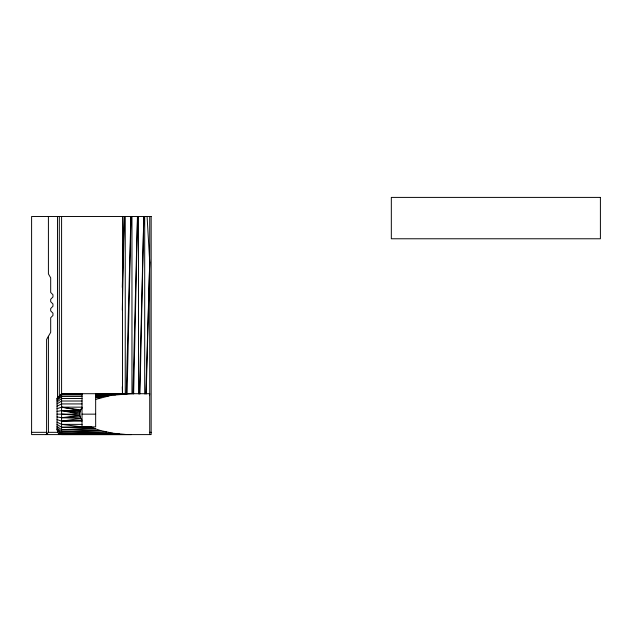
<?xml version="1.0" encoding="UTF-8"?>
<svg xmlns="http://www.w3.org/2000/svg" width="632" height="632" viewBox="0 0 632 632"><rect width="100%" height="100%" fill="white"/><g stroke="black" fill="none" stroke-linecap="round" stroke-linejoin="round"><path stroke-width="0.95" d="M125.247 393.894L125.247 216.507M131.962 393.894L131.962 216.507M138.487 393.894L138.495 216.507M144.696 393.894L144.704 216.507M122.3 310.13L124.346 216.507M127.087 393.894L131.053 216.507M133.629 393.894L137.586 216.507M139.956 393.894L143.812 216.507L139.435 393.894M122.3 287.457L124.164 216.507M126.25 393.894L130.895 216.507M132.933 393.894L137.452 216.507M146.182 393.918L149.729 261.94L147.09 216.507M145.834 393.918L149.729 261.94M57.046 408.714L61.588 407.158L82.034 407.158C79.695 411.116 78.613 416.409 82.034 420.146L61.588 421.141L57.046 419.593M149.5 395.632L149.729 393.704L61.588 393.704L57.046 398.247L57.046 430.052L61.588 434.595L131.432 434.595M82.034 408.154L80.872 409.931L61.588 407.158L80.58 410.603L61.588 410.603L57.046 411.393M46.136 434.595L48.411 432.328L57.496 432.328L59.771 434.595M57.046 398.492L61.588 394.013L82.034 394.013M57.046 399.211L61.588 394.937L82.034 394.937M57.046 400.38L61.588 396.446L82.034 396.446M57.046 401.968L61.588 398.492L82.034 398.492M57.046 403.927L61.588 401.012L82.034 401.012M57.046 406.202L61.588 403.927L82.034 403.927M95.661 399.392L111.477 395.292L131.432 393.704M80.217 416.867L61.588 417.705L57.046 416.915M57.046 427.919L61.588 431.853L100.78 430.613L112.717 433.204L125.942 434.484L61.588 434.287L57.046 429.815M61.588 429.815L95.566 428.867L100.78 430.613L61.588 429.815L57.046 426.331M124.623 393.886L95.661 393.704L95.661 426.877L61.588 427.295L57.046 424.372M61.588 434.287L119.227 434.018L61.588 433.362L57.046 429.096M112.717 433.204L61.588 433.362L106.531 432.067L61.588 431.853M57.046 414.15L79.758 414.15L61.588 410.603L80.209 411.464M82.034 414.15L95.661 414.15M82.034 421.141L61.588 421.141L80.888 418.4L61.588 417.705L79.869 415.477L61.588 414.15M57.046 422.105L61.588 424.372L82.034 424.372M31.6 432.328L46.594 432.328L46.894 433.836M149.729 432.328L151.151 432.328M99.722 398.01L95.661 397.457L101.665 397.488L95.661 395.845L108.475 395.885L95.661 394.668L115.814 394.7L95.661 393.949L123.524 393.973L95.661 393.704M95.661 393.949L117.931 394.415M95.661 394.668L111.477 395.292M61.588 424.372L82.034 426.877L91.901 427.272L61.588 427.295L95.566 428.867L90.984 426.877M95.661 395.845L105.37 396.493M61.588 410.603L79.869 412.854M122.276 386.816L122.474 393.704L122.474 216.507M149.729 216.507L149.729 434.595M82.034 393.704L82.034 426.877M61.588 216.507L61.588 434.595M59.313 216.507L59.313 396.722M59.313 432.169L59.313 434.144M57.496 216.507L57.496 398.816M57.496 430.353L57.496 432.328M48.411 216.507L48.411 273.909L50.686 277.843L50.686 292.466L52.954 294.741L52.954 297.008L50.686 299.284L50.686 301.701L52.954 303.968L52.954 306.243L50.686 308.511L50.686 310.928L52.954 313.203L52.954 315.471L50.686 317.746L50.686 332.369L46.594 339.447L46.594 432.328M48.411 336.303L48.411 432.328M600.4 197.405L391.327 197.405L391.327 238.77L600.4 238.77L600.4 197.405M151.151 216.507L31.6 216.507L31.6 434.595L151.151 434.595L151.151 216.507"/></g></svg>
